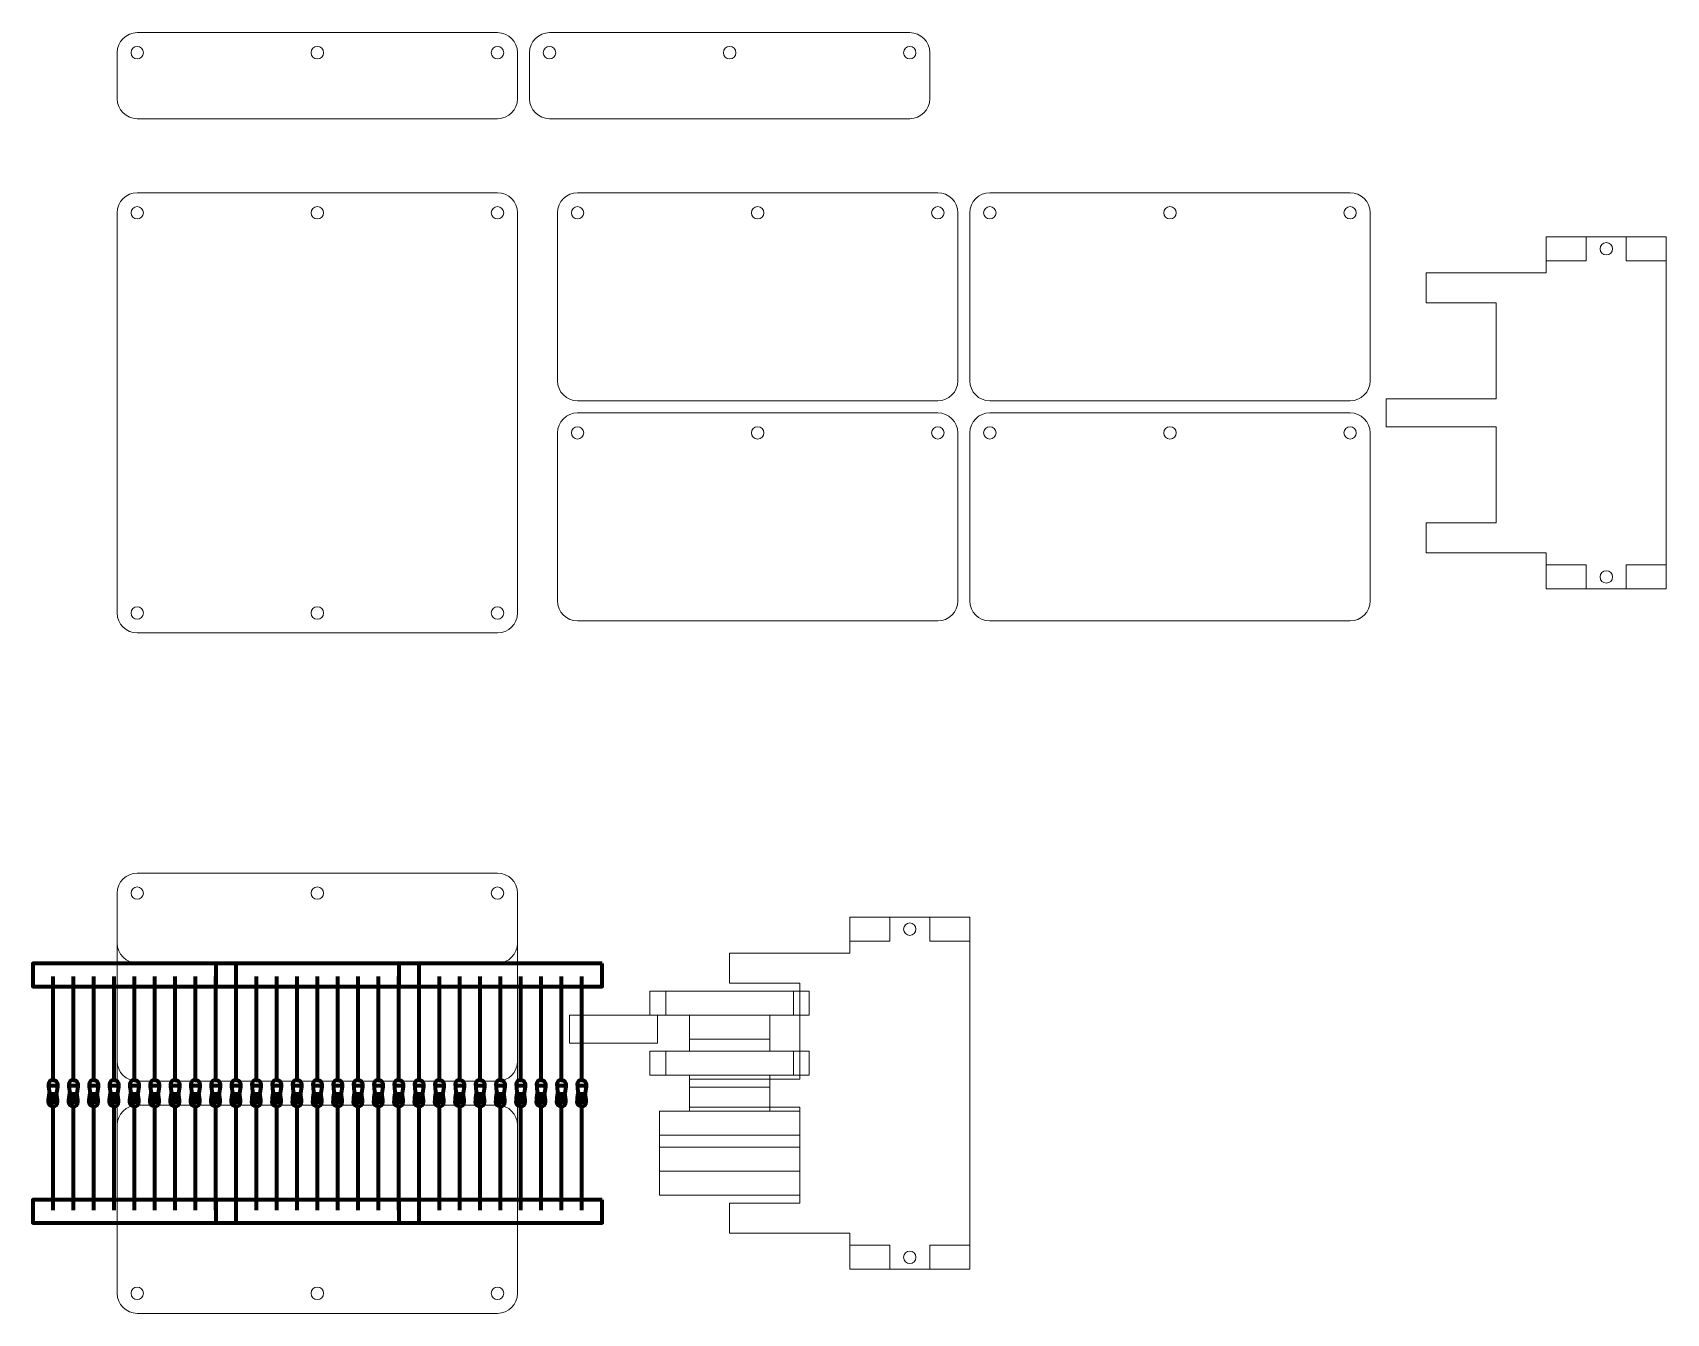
# Model space of a CAD drawing. Header units: centimetres. Extents: x -121 to 177, y -44 to 114.
# Drawn here: x 55.39 to 96.2, y -20.35 to 11.65 of the extents above; entities that cross this region are included whole.
import ezdxf

# ---------------------------------------------------------------- set-up
doc = ezdxf.new("R2010")
doc.units = ezdxf.units.CM
doc.header["$MEASUREMENT"] = 0
doc.layers.add('Layer 1', color=7, linetype='Continuous')

msp = doc.modelspace()

# ---------------------------------------------------------------- linework, layer by layer
at = {"layer": 'Layer 1', "lineweight": 20}
for centre in [(58, 11.15), (62.5, 11.15), (67, 11.15), (68.3, 11.15), (72.8, 11.15), (77.3, 11.15), (58, 7.15), (62.5, 7.15), (67, 7.15), (69, 7.15), (73.5, 7.15), (78, 7.15), (79.3, 7.15), (83.8, 7.15), (88.3, 7.15), (69, 1.65), (73.5, 1.65), (78, 1.65), (79.3, 1.65), (83.8, 1.65), (88.3, 1.65), (58, -2.85), (62.5, -2.85), (67, -2.85), (58, -9.85), (58, -9.85), (62.5, -9.85), (62.5, -9.85), (67, -9.85), (67, -9.85), (58, -19.85), (62.5, -19.85), (67, -19.85)]:
    msp.add_ellipse(centre, major_axis=(0, 0.155), ratio=1, dxfattribs=at)
at = {"layer": 'Layer 1', "lineweight": 18}
for points, knots in [([(57.5, 11.15), (57.5, 11.42609), (57.72391, 11.65), (58, 11.65), (58, 11.65), (58, 11.65), (67, 11.65), (67, 11.65), (67, 11.65), (67.27609, 11.65), (67.5, 11.42609), (67.5, 11.15), (67.5, 11.15), (67.5, 11.15), (67.5, 10), (67.5, 10), (67.5, 10), (67.5, 9.72391), (67.27609, 9.5), (67, 9.5), (67, 9.5), (67, 9.5), (58, 9.5), (58, 9.5), (58, 9.5), (57.72391, 9.5), (57.5, 9.72391), (57.5, 10), (57.5, 10), (57.5, 10), (57.5, 11.15), (57.5, 11.15)], [0, 0, 0, 0, 0.125, 0.125, 0.125, 0.125, 0.25, 0.25, 0.25, 0.25, 0.375, 0.375, 0.375, 0.375, 0.5, 0.5, 0.5, 0.5, 0.625, 0.625, 0.625, 0.625, 0.75, 0.75, 0.75, 0.75, 0.875, 0.875, 0.875, 0.875, 1, 1, 1, 1]), ([(67.8, 11.15), (67.8, 11.42609), (68.02391, 11.65), (68.3, 11.65), (68.3, 11.65), (68.3, 11.65), (77.3, 11.65), (77.3, 11.65), (77.3, 11.65), (77.57609, 11.65), (77.8, 11.42609), (77.8, 11.15), (77.8, 11.15), (77.8, 11.15), (77.8, 10), (77.8, 10), (77.8, 10), (77.8, 9.72391), (77.57609, 9.5), (77.3, 9.5), (77.3, 9.5), (77.3, 9.5), (68.3, 9.5), (68.3, 9.5), (68.3, 9.5), (68.02391, 9.5), (67.8, 9.72391), (67.8, 10), (67.8, 10), (67.8, 10), (67.8, 11.15), (67.8, 11.15)], [0, 0, 0, 0, 0.125, 0.125, 0.125, 0.125, 0.25, 0.25, 0.25, 0.25, 0.375, 0.375, 0.375, 0.375, 0.5, 0.5, 0.5, 0.5, 0.625, 0.625, 0.625, 0.625, 0.75, 0.75, 0.75, 0.75, 0.875, 0.875, 0.875, 0.875, 1, 1, 1, 1]), ([(57.5, 7.15), (57.5, 7.42609), (57.72391, 7.65), (58, 7.65), (58, 7.65), (58, 7.65), (67, 7.65), (67, 7.65), (67, 7.65), (67.27609, 7.65), (67.5, 7.42609), (67.5, 7.15), (67.5, 7.15), (67.5, 7.15), (67.5, -2.85), (67.5, -2.85), (67.5, -2.85), (67.5, -3.12609), (67.27609, -3.35), (67, -3.35), (67, -3.35), (67, -3.35), (58, -3.35), (58, -3.35), (58, -3.35), (57.72391, -3.35), (57.5, -3.12609), (57.5, -2.85), (57.5, -2.85), (57.5, -2.85), (57.5, 7.15), (57.5, 7.15)], [0, 0, 0, 0, 0.125, 0.125, 0.125, 0.125, 0.25, 0.25, 0.25, 0.25, 0.375, 0.375, 0.375, 0.375, 0.5, 0.5, 0.5, 0.5, 0.625, 0.625, 0.625, 0.625, 0.75, 0.75, 0.75, 0.75, 0.875, 0.875, 0.875, 0.875, 1, 1, 1, 1]), ([(68.5, 7.15), (68.5, 7.42609), (68.72391, 7.65), (69, 7.65), (69, 7.65), (69, 7.65), (78, 7.65), (78, 7.65), (78, 7.65), (78.27609, 7.65), (78.5, 7.42609), (78.5, 7.15), (78.5, 7.15), (78.5, 7.15), (78.5, 2.95), (78.5, 2.95), (78.5, 2.95), (78.5, 2.67391), (78.27609, 2.45), (78, 2.45), (78, 2.45), (78, 2.45), (69, 2.45), (69, 2.45), (69, 2.45), (68.72391, 2.45), (68.5, 2.67391), (68.5, 2.95), (68.5, 2.95), (68.5, 2.95), (68.5, 7.15), (68.5, 7.15)], [0, 0, 0, 0, 0.125, 0.125, 0.125, 0.125, 0.25, 0.25, 0.25, 0.25, 0.375, 0.375, 0.375, 0.375, 0.5, 0.5, 0.5, 0.5, 0.625, 0.625, 0.625, 0.625, 0.75, 0.75, 0.75, 0.75, 0.875, 0.875, 0.875, 0.875, 1, 1, 1, 1]), ([(78.8, 7.15), (78.8, 7.42609), (79.02391, 7.65), (79.3, 7.65), (79.3, 7.65), (79.3, 7.65), (88.3, 7.65), (88.3, 7.65), (88.3, 7.65), (88.57609, 7.65), (88.8, 7.42609), (88.8, 7.15), (88.8, 7.15), (88.8, 7.15), (88.8, 2.95), (88.8, 2.95), (88.8, 2.95), (88.8, 2.67391), (88.57609, 2.45), (88.3, 2.45), (88.3, 2.45), (88.3, 2.45), (79.3, 2.45), (79.3, 2.45), (79.3, 2.45), (79.02391, 2.45), (78.8, 2.67391), (78.8, 2.95), (78.8, 2.95), (78.8, 2.95), (78.8, 7.15), (78.8, 7.15)], [0, 0, 0, 0, 0.125, 0.125, 0.125, 0.125, 0.25, 0.25, 0.25, 0.25, 0.375, 0.375, 0.375, 0.375, 0.5, 0.5, 0.5, 0.5, 0.625, 0.625, 0.625, 0.625, 0.75, 0.75, 0.75, 0.75, 0.875, 0.875, 0.875, 0.875, 1, 1, 1, 1]), ([(93.2, 5.65), (93.2, 5.65), (93.2, 6.55), (93.2, 6.55), (93.2, 6.55), (93.2, 6.55), (95.2, 6.55), (95.2, 6.55), (95.2, 6.55), (95.2, 6.55), (96.2, 6.55), (96.2, 6.55), (96.2, 6.55), (96.2, 6.55), (96.2, -2.25), (96.2, -2.25), (96.2, -2.25), (96.2, -2.25), (95.7, -2.25), (95.7, -2.25), (95.7, -2.25), (95.7, -2.25), (93.2, -2.25), (93.2, -2.25), (93.2, -2.25), (93.2, -2.25), (93.2, -1.35), (93.2, -1.35), (93.2, -1.35), (93.2, -1.35), (90.20001, -1.35), (90.20001, -1.35), (90.20001, -1.35), (90.20001, -1.35), (90.2, -0.6), (90.2, -0.6), (90.2, -0.6), (90.2, -0.6), (91.95, -0.6), (91.95, -0.6), (91.95, -0.6), (91.95, -0.6), (91.95, 1.8), (91.95, 1.8), (91.95, 1.8), (91.95, 1.8), (89.2, 1.80001), (89.2, 1.80001), (89.2, 1.80001), (89.2, 1.80001), (89.2, 2.5), (89.2, 2.5), (89.2, 2.5), (89.2, 2.5), (91.95, 2.5), (91.95, 2.5), (91.95, 2.5), (91.95, 2.5), (91.95, 4.9), (91.95, 4.9), (91.95, 4.9), (91.95, 4.9), (90.2, 4.9), (90.2, 4.9), (90.2, 4.9), (90.2, 4.9), (90.2, 5.65), (90.2, 5.65), (90.2, 5.65), (90.2, 5.65), (93.2, 5.65), (93.2, 5.65)], [0, 0, 0, 0, 0.05555556, 0.05555556, 0.05555556, 0.05555556, 0.11111111, 0.11111111, 0.11111111, 0.11111111, 0.16666667, 0.16666667, 0.16666667, 0.16666667, 0.22222222, 0.22222222, 0.22222222, 0.22222222, 0.27777778, 0.27777778, 0.27777778, 0.27777778, 0.33333333, 0.33333333, 0.33333333, 0.33333333, 0.38888889, 0.38888889, 0.38888889, 0.38888889, 0.44444444, 0.44444444, 0.44444444, 0.44444444, 0.5, 0.5, 0.5, 0.5, 0.55555556, 0.55555556, 0.55555556, 0.55555556, 0.61111111, 0.61111111, 0.61111111, 0.61111111, 0.66666667, 0.66666667, 0.66666667, 0.66666667, 0.72222222, 0.72222222, 0.72222222, 0.72222222, 0.77777778, 0.77777778, 0.77777778, 0.77777778, 0.83333333, 0.83333333, 0.83333333, 0.83333333, 0.88888889, 0.88888889, 0.88888889, 0.88888889, 0.94444444, 0.94444444, 0.94444444, 0.94444444, 1, 1, 1, 1]), ([(68.5, 1.65), (68.5, 1.92609), (68.72391, 2.15), (69, 2.15), (69, 2.15), (69, 2.15), (78, 2.15), (78, 2.15), (78, 2.15), (78.27609, 2.15), (78.5, 1.92609), (78.5, 1.65), (78.5, 1.65), (78.5, 1.65), (78.5, -2.55), (78.5, -2.55), (78.5, -2.55), (78.5, -2.82609), (78.27609, -3.05), (78, -3.05), (78, -3.05), (78, -3.05), (69, -3.05), (69, -3.05), (69, -3.05), (68.72391, -3.05), (68.5, -2.82609), (68.5, -2.55), (68.5, -2.55), (68.5, -2.55), (68.5, 1.65), (68.5, 1.65)], [0, 0, 0, 0, 0.125, 0.125, 0.125, 0.125, 0.25, 0.25, 0.25, 0.25, 0.375, 0.375, 0.375, 0.375, 0.5, 0.5, 0.5, 0.5, 0.625, 0.625, 0.625, 0.625, 0.75, 0.75, 0.75, 0.75, 0.875, 0.875, 0.875, 0.875, 1, 1, 1, 1]), ([(78.8, 1.65), (78.8, 1.92609), (79.02391, 2.15), (79.3, 2.15), (79.3, 2.15), (79.3, 2.15), (88.3, 2.15), (88.3, 2.15), (88.3, 2.15), (88.57609, 2.15), (88.8, 1.92609), (88.8, 1.65), (88.8, 1.65), (88.8, 1.65), (88.8, -2.55), (88.8, -2.55), (88.8, -2.55), (88.8, -2.82609), (88.57609, -3.05), (88.3, -3.05), (88.3, -3.05), (88.3, -3.05), (79.3, -3.05), (79.3, -3.05), (79.3, -3.05), (79.02391, -3.05), (78.8, -2.82609), (78.8, -2.55), (78.8, -2.55), (78.8, -2.55), (78.8, 1.65), (78.8, 1.65)], [0, 0, 0, 0, 0.125, 0.125, 0.125, 0.125, 0.25, 0.25, 0.25, 0.25, 0.375, 0.375, 0.375, 0.375, 0.5, 0.5, 0.5, 0.5, 0.625, 0.625, 0.625, 0.625, 0.75, 0.75, 0.75, 0.75, 0.875, 0.875, 0.875, 0.875, 1, 1, 1, 1]), ([(57.5, -9.85), (57.5, -9.57391), (57.72391, -9.35), (58, -9.35), (58, -9.35), (58, -9.35), (67, -9.35), (67, -9.35), (67, -9.35), (67.27609, -9.35), (67.5, -9.57391), (67.5, -9.85), (67.5, -9.85), (67.5, -9.85), (67.5, -19.85), (67.5, -19.85), (67.5, -19.85), (67.5, -20.12609), (67.27609, -20.35), (67, -20.35), (67, -20.35), (67, -20.35), (58, -20.35), (58, -20.35), (58, -20.35), (57.72391, -20.35), (57.5, -20.12609), (57.5, -19.85), (57.5, -19.85), (57.5, -19.85), (57.5, -9.85), (57.5, -9.85)], [0, 0, 0, 0, 0.125, 0.125, 0.125, 0.125, 0.25, 0.25, 0.25, 0.25, 0.375, 0.375, 0.375, 0.375, 0.5, 0.5, 0.5, 0.5, 0.625, 0.625, 0.625, 0.625, 0.75, 0.75, 0.75, 0.75, 0.875, 0.875, 0.875, 0.875, 1, 1, 1, 1]), ([(57.5, -9.85), (57.5, -9.57391), (57.72391, -9.35), (58, -9.35), (58, -9.35), (58, -9.35), (67, -9.35), (67, -9.35), (67, -9.35), (67.27609, -9.35), (67.5, -9.57391), (67.5, -9.85), (67.5, -9.85), (67.5, -9.85), (67.5, -14.05), (67.5, -14.05), (67.5, -14.05), (67.5, -14.32609), (67.27609, -14.55), (67, -14.55), (67, -14.55), (67, -14.55), (58, -14.55), (58, -14.55), (58, -14.55), (57.72391, -14.55), (57.5, -14.32609), (57.5, -14.05), (57.5, -14.05), (57.5, -14.05), (57.5, -9.85), (57.5, -9.85)], [0, 0, 0, 0, 0.125, 0.125, 0.125, 0.125, 0.25, 0.25, 0.25, 0.25, 0.375, 0.375, 0.375, 0.375, 0.5, 0.5, 0.5, 0.5, 0.625, 0.625, 0.625, 0.625, 0.75, 0.75, 0.75, 0.75, 0.875, 0.875, 0.875, 0.875, 1, 1, 1, 1]), ([(57.5, -9.85), (57.5, -9.57391), (57.72391, -9.35), (58, -9.35), (58, -9.35), (58, -9.35), (67, -9.35), (67, -9.35), (67, -9.35), (67.27609, -9.35), (67.5, -9.57391), (67.5, -9.85), (67.5, -9.85), (67.5, -9.85), (67.5, -11.1), (67.5, -11.1), (67.5, -11.1), (67.5, -11.37609), (67.27609, -11.6), (67, -11.6), (67, -11.6), (67, -11.6), (58, -11.6), (58, -11.6), (58, -11.6), (57.72391, -11.6), (57.5, -11.37609), (57.5, -11.1), (57.5, -11.1), (57.5, -11.1), (57.5, -9.85), (57.5, -9.85)], [0, 0, 0, 0, 0.125, 0.125, 0.125, 0.125, 0.25, 0.25, 0.25, 0.25, 0.375, 0.375, 0.375, 0.375, 0.5, 0.5, 0.5, 0.5, 0.625, 0.625, 0.625, 0.625, 0.75, 0.75, 0.75, 0.75, 0.875, 0.875, 0.875, 0.875, 1, 1, 1, 1]), ([(75.8, -11.35), (75.8, -11.35), (75.8, -10.45), (75.8, -10.45), (75.8, -10.45), (75.8, -10.45), (77.8, -10.45), (77.8, -10.45), (77.8, -10.45), (77.8, -10.45), (78.8, -10.45), (78.8, -10.45), (78.8, -10.45), (78.8, -10.45), (78.8, -19.25), (78.8, -19.25), (78.8, -19.25), (78.8, -19.25), (78.3, -19.25), (78.3, -19.25), (78.3, -19.25), (78.3, -19.25), (75.8, -19.25), (75.8, -19.25), (75.8, -19.25), (75.8, -19.25), (75.8, -18.35), (75.8, -18.35), (75.8, -18.35), (75.8, -18.35), (72.80001, -18.35), (72.80001, -18.35), (72.80001, -18.35), (72.80001, -18.35), (72.8, -17.6), (72.8, -17.6), (72.8, -17.6), (72.8, -17.6), (74.55, -17.6), (74.55, -17.6), (74.55, -17.6), (74.55, -17.6), (74.55, -15.2), (74.55, -15.2), (74.55, -15.2), (74.55, -15.2), (71.8, -15.19999), (71.8, -15.19999), (71.8, -15.19999), (71.8, -15.19999), (71.8, -14.5), (71.8, -14.5), (71.8, -14.5), (71.8, -14.5), (74.55, -14.5), (74.55, -14.5), (74.55, -14.5), (74.55, -14.5), (74.55, -12.1), (74.55, -12.1), (74.55, -12.1), (74.55, -12.1), (72.8, -12.1), (72.8, -12.1), (72.8, -12.1), (72.8, -12.1), (72.8, -11.35), (72.8, -11.35), (72.8, -11.35), (72.8, -11.35), (75.8, -11.35), (75.8, -11.35)], [0, 0, 0, 0, 0.05555556, 0.05555556, 0.05555556, 0.05555556, 0.11111111, 0.11111111, 0.11111111, 0.11111111, 0.16666667, 0.16666667, 0.16666667, 0.16666667, 0.22222222, 0.22222222, 0.22222222, 0.22222222, 0.27777778, 0.27777778, 0.27777778, 0.27777778, 0.33333333, 0.33333333, 0.33333333, 0.33333333, 0.38888889, 0.38888889, 0.38888889, 0.38888889, 0.44444444, 0.44444444, 0.44444444, 0.44444444, 0.5, 0.5, 0.5, 0.5, 0.55555556, 0.55555556, 0.55555556, 0.55555556, 0.61111111, 0.61111111, 0.61111111, 0.61111111, 0.66666667, 0.66666667, 0.66666667, 0.66666667, 0.72222222, 0.72222222, 0.72222222, 0.72222222, 0.77777778, 0.77777778, 0.77777778, 0.77777778, 0.83333333, 0.83333333, 0.83333333, 0.83333333, 0.88888889, 0.88888889, 0.88888889, 0.88888889, 0.94444444, 0.94444444, 0.94444444, 0.94444444, 1, 1, 1, 1]), ([(57.5, -15.65), (57.5, -15.37391), (57.72391, -15.15), (58, -15.15), (58, -15.15), (58, -15.15), (67, -15.15), (67, -15.15), (67, -15.15), (67.27609, -15.15), (67.5, -15.37391), (67.5, -15.65), (67.5, -15.65), (67.5, -15.65), (67.5, -19.85), (67.5, -19.85), (67.5, -19.85), (67.5, -20.12609), (67.27609, -20.35), (67, -20.35), (67, -20.35), (67, -20.35), (58, -20.35), (58, -20.35), (58, -20.35), (57.72391, -20.35), (57.5, -20.12609), (57.5, -19.85), (57.5, -19.85), (57.5, -19.85), (57.5, -15.65), (57.5, -15.65)], [0, 0, 0, 0, 0.125, 0.125, 0.125, 0.125, 0.25, 0.25, 0.25, 0.25, 0.375, 0.375, 0.375, 0.375, 0.5, 0.5, 0.5, 0.5, 0.625, 0.625, 0.625, 0.625, 0.75, 0.75, 0.75, 0.75, 0.875, 0.875, 0.875, 0.875, 1, 1, 1, 1])]:
    msp.add_open_spline(points, degree=3, knots=knots, dxfattribs=at)
at = {"layer": 'Layer 1', "lineweight": 9}
for points in [[(93.2, 6.55), (93.2, 6.55), (94.2, 6.55), (94.2, 6.55), (94.2, 6.55), (94.2, 6.55), (94.2, 5.95), (94.2, 5.95), (94.2, 5.95), (94.2, 5.95), (93.2, 5.95), (93.2, 5.95), (93.2, 5.95), (93.2, 5.95), (93.2, 6.55), (93.2, 6.55)], [(95.2, 6.55), (95.2, 6.55), (96.2, 6.55), (96.2, 6.55), (96.2, 6.55), (96.2, 6.55), (96.2, 5.95), (96.2, 5.95), (96.2, 5.95), (96.2, 5.95), (95.2, 5.95), (95.2, 5.95), (95.2, 5.95), (95.2, 5.95), (95.2, 6.55), (95.2, 6.55)], [(94.7, 6.405), (94.78559, 6.405), (94.855, 6.33559), (94.855, 6.25), (94.855, 6.25), (94.855, 6.16441), (94.78559, 6.095), (94.7, 6.095), (94.7, 6.095), (94.61441, 6.095), (94.545, 6.16441), (94.545, 6.25), (94.545, 6.25), (94.545, 6.33559), (94.61441, 6.405), (94.7, 6.405)], [(93.2, -1.65), (93.2, -1.65), (94.2, -1.65), (94.2, -1.65), (94.2, -1.65), (94.2, -1.65), (94.2, -2.25), (94.2, -2.25), (94.2, -2.25), (94.2, -2.25), (93.2, -2.25), (93.2, -2.25), (93.2, -2.25), (93.2, -2.25), (93.2, -1.65), (93.2, -1.65)], [(94.7, -1.795), (94.78559, -1.795), (94.855, -1.86441), (94.855, -1.95), (94.855, -1.95), (94.855, -2.03559), (94.78559, -2.105), (94.7, -2.105), (94.7, -2.105), (94.61441, -2.105), (94.545, -2.03559), (94.545, -1.95), (94.545, -1.95), (94.545, -1.86441), (94.61441, -1.795), (94.7, -1.795)], [(95.2, -1.65), (95.2, -1.65), (96.2, -1.65), (96.2, -1.65), (96.2, -1.65), (96.2, -1.65), (96.2, -2.25), (96.2, -2.25), (96.2, -2.25), (96.2, -2.25), (95.2, -2.25), (95.2, -2.25), (95.2, -2.25), (95.2, -2.25), (95.2, -1.65), (95.2, -1.65)], [(75.8, -10.45), (75.8, -10.45), (76.8, -10.45), (76.8, -10.45), (76.8, -10.45), (76.8, -10.45), (76.8, -11.05), (76.8, -11.05), (76.8, -11.05), (76.8, -11.05), (75.8, -11.05), (75.8, -11.05), (75.8, -11.05), (75.8, -11.05), (75.8, -10.45), (75.8, -10.45)], [(77.3, -10.595), (77.38559, -10.595), (77.455, -10.66441), (77.455, -10.75), (77.455, -10.75), (77.455, -10.83559), (77.38559, -10.905), (77.3, -10.905), (77.3, -10.905), (77.21441, -10.905), (77.145, -10.83559), (77.145, -10.75), (77.145, -10.75), (77.145, -10.66441), (77.21441, -10.595), (77.3, -10.595)], [(77.8, -10.45), (77.8, -10.45), (78.8, -10.45), (78.8, -10.45), (78.8, -10.45), (78.8, -10.45), (78.8, -11.05), (78.8, -11.05), (78.8, -11.05), (78.8, -11.05), (77.8, -11.05), (77.8, -11.05), (77.8, -11.05), (77.8, -11.05), (77.8, -10.45), (77.8, -10.45)], [(75.8, -18.65), (75.8, -18.65), (76.8, -18.65), (76.8, -18.65), (76.8, -18.65), (76.8, -18.65), (76.8, -19.25), (76.8, -19.25), (76.8, -19.25), (76.8, -19.25), (75.8, -19.25), (75.8, -19.25), (75.8, -19.25), (75.8, -19.25), (75.8, -18.65), (75.8, -18.65)], [(77.8, -18.65), (77.8, -18.65), (78.8, -18.65), (78.8, -18.65), (78.8, -18.65), (78.8, -18.65), (78.8, -19.25), (78.8, -19.25), (78.8, -19.25), (78.8, -19.25), (77.8, -19.25), (77.8, -19.25), (77.8, -19.25), (77.8, -19.25), (77.8, -18.65), (77.8, -18.65)], [(77.3, -18.795), (77.38559, -18.795), (77.455, -18.86441), (77.455, -18.95), (77.455, -18.95), (77.455, -19.03559), (77.38559, -19.105), (77.3, -19.105), (77.3, -19.105), (77.21441, -19.105), (77.145, -19.03559), (77.145, -18.95), (77.145, -18.95), (77.145, -18.86441), (77.21441, -18.795), (77.3, -18.795)]]:
    msp.add_open_spline(points, degree=3, knots=[0, 0, 0, 0, 0.25, 0.25, 0.25, 0.25, 0.5, 0.5, 0.5, 0.5, 0.75, 0.75, 0.75, 0.75, 1, 1, 1, 1], dxfattribs=at)
at = {"layer": 'Layer 1', "color": 5, "lineweight": 70}
for points in [[(60.46801, -11.61086), (60.46801, -11.61086), (60.46801, -12.18236), (60.46801, -12.18236), (60.46801, -12.18236), (60.46801, -12.18236), (55.38801, -12.18236), (55.38801, -12.18236), (55.38801, -12.18236), (55.38801, -12.18236), (55.38801, -11.61086), (55.38801, -11.61086), (55.38801, -11.61086), (55.38801, -11.61086), (60.46801, -11.61086), (60.46801, -11.61086)], [(65.04001, -11.61086), (65.04001, -11.61086), (65.04001, -12.18236), (65.04001, -12.18236), (65.04001, -12.18236), (65.04001, -12.18236), (59.96001, -12.18236), (59.96001, -12.18236), (59.96001, -12.18236), (59.96001, -12.18236), (59.96001, -11.61086), (59.96001, -11.61086), (59.96001, -11.61086), (59.96001, -11.61086), (65.04001, -11.61086), (65.04001, -11.61086)], [(69.61201, -11.61086), (69.61201, -11.61086), (69.61201, -12.18236), (69.61201, -12.18236), (69.61201, -12.18236), (69.61201, -12.18236), (64.53201, -12.18236), (64.53201, -12.18236), (64.53201, -12.18236), (64.53201, -12.18236), (64.53201, -11.61086), (64.53201, -11.61086), (64.53201, -11.61086), (64.53201, -11.61086), (69.61201, -11.61086), (69.61201, -11.61086)], [(60.46801, -17.51763), (60.46801, -17.51763), (60.46801, -18.08913), (60.46801, -18.08913), (60.46801, -18.08913), (60.46801, -18.08913), (55.38801, -18.08913), (55.38801, -18.08913), (55.38801, -18.08913), (55.38801, -18.08913), (55.38801, -17.51763), (55.38801, -17.51763), (55.38801, -17.51763), (55.38801, -17.51763), (60.46801, -17.51763), (60.46801, -17.51763)], [(65.04001, -17.51763), (65.04001, -17.51763), (65.04001, -18.08913), (65.04001, -18.08913), (65.04001, -18.08913), (65.04001, -18.08913), (59.96001, -18.08913), (59.96001, -18.08913), (59.96001, -18.08913), (59.96001, -18.08913), (59.96001, -17.51763), (59.96001, -17.51763), (59.96001, -17.51763), (59.96001, -17.51763), (65.04001, -17.51763), (65.04001, -17.51763)], [(69.61201, -17.51763), (69.61201, -17.51763), (69.61201, -18.08913), (69.61201, -18.08913), (69.61201, -18.08913), (69.61201, -18.08913), (64.53201, -18.08913), (64.53201, -18.08913), (64.53201, -18.08913), (64.53201, -18.08913), (64.53201, -17.51763), (64.53201, -17.51763), (64.53201, -17.51763), (64.53201, -17.51763), (69.61201, -17.51763), (69.61201, -17.51763)]]:
    msp.add_open_spline(points, degree=3, knots=[0, 0, 0, 0, 0.25, 0.25, 0.25, 0.25, 0.5, 0.5, 0.5, 0.5, 0.75, 0.75, 0.75, 0.75, 1, 1, 1, 1], dxfattribs=at)
for points in [[(55.89601, -14.52406), (55.89601, -14.52406), (55.89601, -11.92963), (55.89601, -11.92963)], [(56.40401, -14.52406), (56.40401, -14.52406), (56.40401, -11.92963), (56.40401, -11.92963)], [(56.91201, -14.52406), (56.91201, -14.52406), (56.91201, -11.92963), (56.91201, -11.92963)], [(57.42001, -14.52406), (57.42001, -14.52406), (57.42001, -11.92963), (57.42001, -11.92963)], [(57.92801, -14.52406), (57.92801, -14.52406), (57.92801, -11.92963), (57.92801, -11.92963)], [(58.43601, -14.52406), (58.43601, -14.52406), (58.43601, -11.92963), (58.43601, -11.92963)], [(58.94401, -14.52406), (58.94401, -14.52406), (58.94401, -11.92963), (58.94401, -11.92963)], [(59.45201, -14.52406), (59.45201, -14.52406), (59.45201, -11.92963), (59.45201, -11.92963)], [(59.96001, -14.52406), (59.96001, -14.52406), (59.96001, -11.92963), (59.96001, -11.92963)], [(60.46801, -14.52406), (60.46801, -14.52406), (60.46801, -11.92963), (60.46801, -11.92963)], [(60.97601, -14.52406), (60.97601, -14.52406), (60.97601, -11.92963), (60.97601, -11.92963)], [(61.48401, -14.52406), (61.48401, -14.52406), (61.48401, -11.92963), (61.48401, -11.92963)], [(61.99201, -14.52406), (61.99201, -14.52406), (61.99201, -11.92963), (61.99201, -11.92963)], [(62.50001, -14.52406), (62.50001, -14.52406), (62.50001, -11.92963), (62.50001, -11.92963)], [(63.00801, -14.52406), (63.00801, -14.52406), (63.00801, -11.92963), (63.00801, -11.92963)], [(63.51601, -14.52406), (63.51601, -14.52406), (63.51601, -11.92963), (63.51601, -11.92963)], [(64.02401, -14.52406), (64.02401, -14.52406), (64.02401, -11.92963), (64.02401, -11.92963)], [(64.53201, -14.52406), (64.53201, -14.52406), (64.53201, -11.92963), (64.53201, -11.92963)], [(65.04001, -14.52406), (65.04001, -14.52406), (65.04001, -11.92963), (65.04001, -11.92963)], [(65.54801, -14.52406), (65.54801, -14.52406), (65.54801, -11.92963), (65.54801, -11.92963)], [(66.05601, -14.52406), (66.05601, -14.52406), (66.05601, -11.92963), (66.05601, -11.92963)], [(66.56401, -14.52406), (66.56401, -14.52406), (66.56401, -11.92963), (66.56401, -11.92963)], [(67.07201, -14.52406), (67.07201, -14.52406), (67.07201, -11.92963), (67.07201, -11.92963)], [(67.58001, -14.52406), (67.58001, -14.52406), (67.58001, -11.92963), (67.58001, -11.92963)], [(68.08801, -14.52406), (68.08801, -14.52406), (68.08801, -11.92963), (68.08801, -11.92963)], [(68.59601, -14.52406), (68.59601, -14.52406), (68.59601, -11.92963), (68.59601, -11.92963)], [(69.10401, -14.52406), (69.10401, -14.52406), (69.10401, -11.92963), (69.10401, -11.92963)], [(55.8954, -14.52406), (55.71673, -14.52406), (55.80611, -14.70165), (55.80611, -14.85062)], [(56.00725, -14.66693), (56.00725, -14.66693), (55.78478, -14.66693), (55.78478, -14.66693)], [(55.89601, -14.52406), (56.07468, -14.52406), (55.98531, -14.70165), (55.98531, -14.85062)], [(56.4034, -14.52406), (56.22473, -14.52406), (56.31411, -14.70165), (56.31411, -14.85062)], [(56.51525, -14.66693), (56.51525, -14.66693), (56.29278, -14.66693), (56.29278, -14.66693)], [(56.40401, -14.52406), (56.58268, -14.52406), (56.49331, -14.70165), (56.49331, -14.85062)], [(56.9114, -14.52406), (56.73273, -14.52406), (56.82211, -14.70165), (56.82211, -14.85062)], [(57.02325, -14.66693), (57.02325, -14.66693), (56.80078, -14.66693), (56.80078, -14.66693)], [(56.91201, -14.52406), (57.09068, -14.52406), (57.00131, -14.70165), (57.00131, -14.85062)], [(57.4194, -14.52406), (57.24073, -14.52406), (57.33011, -14.70165), (57.33011, -14.85062)], [(57.53125, -14.66693), (57.53125, -14.66693), (57.30878, -14.66693), (57.30878, -14.66693)], [(57.42001, -14.52406), (57.59868, -14.52406), (57.50931, -14.70165), (57.50931, -14.85062)], [(57.9274, -14.52406), (57.74873, -14.52406), (57.83811, -14.70165), (57.83811, -14.85062)], [(58.03925, -14.66693), (58.03925, -14.66693), (57.81678, -14.66693), (57.81678, -14.66693)], [(57.92801, -14.52406), (58.10668, -14.52406), (58.01731, -14.70165), (58.01731, -14.85062)], [(58.4354, -14.52406), (58.25673, -14.52406), (58.34611, -14.70165), (58.34611, -14.85062)], [(58.54725, -14.66693), (58.54725, -14.66693), (58.32478, -14.66693), (58.32478, -14.66693)], [(58.43601, -14.52406), (58.61468, -14.52406), (58.52531, -14.70165), (58.52531, -14.85062)], [(58.9434, -14.52406), (58.76473, -14.52406), (58.85411, -14.70165), (58.85411, -14.85062)], [(59.05525, -14.66693), (59.05525, -14.66693), (58.83278, -14.66693), (58.83278, -14.66693)], [(58.94401, -14.52406), (59.12268, -14.52406), (59.03331, -14.70165), (59.03331, -14.85062)], [(59.4514, -14.52406), (59.27273, -14.52406), (59.36211, -14.70165), (59.36211, -14.85062)], [(59.56325, -14.66693), (59.56325, -14.66693), (59.34078, -14.66693), (59.34078, -14.66693)], [(59.45201, -14.52406), (59.63068, -14.52406), (59.54131, -14.70165), (59.54131, -14.85062)], [(59.9594, -14.52406), (59.78073, -14.52406), (59.87011, -14.70165), (59.87011, -14.85062)], [(60.07125, -14.66693), (60.07125, -14.66693), (59.84878, -14.66693), (59.84878, -14.66693)], [(59.96001, -14.52406), (60.13868, -14.52406), (60.04931, -14.70165), (60.04931, -14.85062)], [(60.4674, -14.52406), (60.28873, -14.52406), (60.37811, -14.70165), (60.37811, -14.85062)], [(60.57925, -14.66693), (60.57925, -14.66693), (60.35678, -14.66693), (60.35678, -14.66693)], [(60.46801, -14.52406), (60.64668, -14.52406), (60.55731, -14.70165), (60.55731, -14.85062)], [(60.9754, -14.52406), (60.79673, -14.52406), (60.88611, -14.70165), (60.88611, -14.85062)], [(61.08725, -14.66693), (61.08725, -14.66693), (60.86478, -14.66693), (60.86478, -14.66693)], [(60.97601, -14.52406), (61.15468, -14.52406), (61.06531, -14.70165), (61.06531, -14.85062)], [(61.4834, -14.52406), (61.30473, -14.52406), (61.39411, -14.70165), (61.39411, -14.85062)], [(61.59525, -14.66693), (61.59525, -14.66693), (61.37278, -14.66693), (61.37278, -14.66693)], [(61.48401, -14.52406), (61.66268, -14.52406), (61.57331, -14.70165), (61.57331, -14.85062)], [(61.9914, -14.52406), (61.81273, -14.52406), (61.90211, -14.70165), (61.90211, -14.85062)], [(62.10325, -14.66693), (62.10325, -14.66693), (61.88078, -14.66693), (61.88078, -14.66693)], [(61.99201, -14.52406), (62.17068, -14.52406), (62.08131, -14.70165), (62.08131, -14.85062)], [(62.4994, -14.52406), (62.32073, -14.52406), (62.41011, -14.70165), (62.41011, -14.85062)], [(62.61125, -14.66693), (62.61125, -14.66693), (62.38878, -14.66693), (62.38878, -14.66693)], [(62.50001, -14.52406), (62.67868, -14.52406), (62.58931, -14.70165), (62.58931, -14.85062)], [(63.0074, -14.52406), (62.82873, -14.52406), (62.91811, -14.70165), (62.91811, -14.85062)], [(63.11925, -14.66693), (63.11925, -14.66693), (62.89678, -14.66693), (62.89678, -14.66693)], [(63.00801, -14.52406), (63.18668, -14.52406), (63.09731, -14.70165), (63.09731, -14.85062)], [(63.5154, -14.52406), (63.33673, -14.52406), (63.42611, -14.70165), (63.42611, -14.85062)], [(63.62725, -14.66693), (63.62725, -14.66693), (63.40478, -14.66693), (63.40478, -14.66693)], [(63.51601, -14.52406), (63.69468, -14.52406), (63.60531, -14.70165), (63.60531, -14.85062)], [(64.0234, -14.52406), (63.84473, -14.52406), (63.93411, -14.70165), (63.93411, -14.85062)], [(64.13525, -14.66693), (64.13525, -14.66693), (63.91278, -14.66693), (63.91278, -14.66693)], [(64.02401, -14.52406), (64.20268, -14.52406), (64.11331, -14.70165), (64.11331, -14.85062)], [(64.5314, -14.52406), (64.35273, -14.52406), (64.44211, -14.70165), (64.44211, -14.85062)], [(64.64325, -14.66693), (64.64325, -14.66693), (64.42078, -14.66693), (64.42078, -14.66693)], [(64.53201, -14.52406), (64.71068, -14.52406), (64.62131, -14.70165), (64.62131, -14.85062)], [(65.0394, -14.52406), (64.86073, -14.52406), (64.95011, -14.70165), (64.95011, -14.85062)], [(65.15125, -14.66693), (65.15125, -14.66693), (64.92878, -14.66693), (64.92878, -14.66693)], [(65.04001, -14.52406), (65.21868, -14.52406), (65.12931, -14.70165), (65.12931, -14.85062)], [(65.5474, -14.52406), (65.36873, -14.52406), (65.45811, -14.70165), (65.45811, -14.85062)], [(65.65925, -14.66693), (65.65925, -14.66693), (65.43678, -14.66693), (65.43678, -14.66693)], [(65.54801, -14.52406), (65.72668, -14.52406), (65.63731, -14.70165), (65.63731, -14.85062)], [(66.0554, -14.52406), (65.87673, -14.52406), (65.96611, -14.70165), (65.96611, -14.85062)], [(66.16725, -14.66693), (66.16725, -14.66693), (65.94478, -14.66693), (65.94478, -14.66693)], [(66.05601, -14.52406), (66.23468, -14.52406), (66.14531, -14.70165), (66.14531, -14.85062)], [(66.5634, -14.52406), (66.38473, -14.52406), (66.47411, -14.70165), (66.47411, -14.85062)], [(66.67525, -14.66693), (66.67525, -14.66693), (66.45278, -14.66693), (66.45278, -14.66693)], [(66.56401, -14.52406), (66.74268, -14.52406), (66.65331, -14.70165), (66.65331, -14.85062)], [(67.0714, -14.52406), (66.89273, -14.52406), (66.98211, -14.70165), (66.98211, -14.85062)], [(67.18325, -14.66693), (67.18325, -14.66693), (66.96078, -14.66693), (66.96078, -14.66693)], [(67.07201, -14.52406), (67.25068, -14.52406), (67.16131, -14.70165), (67.16131, -14.85062)], [(67.5794, -14.52406), (67.40073, -14.52406), (67.49011, -14.70165), (67.49011, -14.85062)], [(67.69125, -14.66693), (67.69125, -14.66693), (67.46878, -14.66693), (67.46878, -14.66693)], [(67.58001, -14.52406), (67.75868, -14.52406), (67.66931, -14.70165), (67.66931, -14.85062)], [(68.0874, -14.52406), (67.90873, -14.52406), (67.99811, -14.70165), (67.99811, -14.85062)], [(68.19925, -14.66693), (68.19925, -14.66693), (67.97678, -14.66693), (67.97678, -14.66693)], [(68.08801, -14.52406), (68.26668, -14.52406), (68.17731, -14.70165), (68.17731, -14.85062)], [(68.5954, -14.52406), (68.41673, -14.52406), (68.50611, -14.70165), (68.50611, -14.85062)], [(68.70725, -14.66693), (68.70725, -14.66693), (68.48478, -14.66693), (68.48478, -14.66693)], [(68.59601, -14.52406), (68.77468, -14.52406), (68.68531, -14.70165), (68.68531, -14.85062)], [(69.1034, -14.52406), (68.92473, -14.52406), (69.01411, -14.70165), (69.01411, -14.85062)], [(69.21525, -14.66693), (69.21525, -14.66693), (68.99278, -14.66693), (68.99278, -14.66693)], [(69.10401, -14.52406), (69.28268, -14.52406), (69.19331, -14.70165), (69.19331, -14.85062)], [(55.8954, -15.17514), (55.71673, -15.17514), (55.80611, -14.99756), (55.80611, -14.84858)], [(56.01031, -15.07514), (56.01031, -15.07514), (55.78172, -15.07514), (55.78172, -15.07514)], [(55.99602, -14.97308), (55.99602, -14.97308), (55.796, -14.97308), (55.796, -14.97308)], [(55.98378, -14.87103), (55.98378, -14.87103), (55.80825, -14.87103), (55.80825, -14.87103)], [(55.89601, -15.17514), (56.07468, -15.17514), (55.98531, -14.99756), (55.98531, -14.84858)], [(56.4034, -15.17514), (56.22473, -15.17514), (56.31411, -14.99756), (56.31411, -14.84858)], [(56.51831, -15.07514), (56.51831, -15.07514), (56.28972, -15.07514), (56.28972, -15.07514)], [(56.50402, -14.97308), (56.50402, -14.97308), (56.304, -14.97308), (56.304, -14.97308)], [(56.49178, -14.87103), (56.49178, -14.87103), (56.31625, -14.87103), (56.31625, -14.87103)], [(56.40401, -15.17514), (56.58268, -15.17514), (56.49331, -14.99756), (56.49331, -14.84858)], [(56.9114, -15.17514), (56.73273, -15.17514), (56.82211, -14.99756), (56.82211, -14.84858)], [(57.02631, -15.07514), (57.02631, -15.07514), (56.79772, -15.07514), (56.79772, -15.07514)], [(57.01202, -14.97308), (57.01202, -14.97308), (56.812, -14.97308), (56.812, -14.97308)], [(56.99978, -14.87103), (56.99978, -14.87103), (56.82425, -14.87103), (56.82425, -14.87103)], [(56.91201, -15.17514), (57.09068, -15.17514), (57.00131, -14.99756), (57.00131, -14.84858)], [(57.4194, -15.17514), (57.24073, -15.17514), (57.33011, -14.99756), (57.33011, -14.84858)], [(57.53431, -15.07514), (57.53431, -15.07514), (57.30572, -15.07514), (57.30572, -15.07514)], [(57.52002, -14.97308), (57.52002, -14.97308), (57.32, -14.97308), (57.32, -14.97308)], [(57.50778, -14.87103), (57.50778, -14.87103), (57.33225, -14.87103), (57.33225, -14.87103)], [(57.42001, -15.17514), (57.59868, -15.17514), (57.50931, -14.99756), (57.50931, -14.84858)], [(57.9274, -15.17514), (57.74873, -15.17514), (57.83811, -14.99756), (57.83811, -14.84858)], [(58.04231, -15.07514), (58.04231, -15.07514), (57.81372, -15.07514), (57.81372, -15.07514)], [(58.02802, -14.97308), (58.02802, -14.97308), (57.828, -14.97308), (57.828, -14.97308)], [(58.01578, -14.87103), (58.01578, -14.87103), (57.84025, -14.87103), (57.84025, -14.87103)], [(57.92801, -15.17514), (58.10668, -15.17514), (58.01731, -14.99756), (58.01731, -14.84858)], [(58.4354, -15.17514), (58.25673, -15.17514), (58.34611, -14.99756), (58.34611, -14.84858)], [(58.55031, -15.07514), (58.55031, -15.07514), (58.32172, -15.07514), (58.32172, -15.07514)], [(58.53602, -14.97308), (58.53602, -14.97308), (58.336, -14.97308), (58.336, -14.97308)], [(58.52378, -14.87103), (58.52378, -14.87103), (58.34825, -14.87103), (58.34825, -14.87103)], [(58.43601, -15.17514), (58.61468, -15.17514), (58.52531, -14.99756), (58.52531, -14.84858)], [(58.9434, -15.17514), (58.76473, -15.17514), (58.85411, -14.99756), (58.85411, -14.84858)], [(59.05831, -15.07514), (59.05831, -15.07514), (58.82972, -15.07514), (58.82972, -15.07514)], [(59.04402, -14.97308), (59.04402, -14.97308), (58.844, -14.97308), (58.844, -14.97308)], [(59.03178, -14.87103), (59.03178, -14.87103), (58.85625, -14.87103), (58.85625, -14.87103)], [(58.94401, -15.17514), (59.12268, -15.17514), (59.03331, -14.99756), (59.03331, -14.84858)], [(59.4514, -15.17514), (59.27273, -15.17514), (59.36211, -14.99756), (59.36211, -14.84858)], [(59.56631, -15.07514), (59.56631, -15.07514), (59.33772, -15.07514), (59.33772, -15.07514)], [(59.55202, -14.97308), (59.55202, -14.97308), (59.352, -14.97308), (59.352, -14.97308)], [(59.53978, -14.87103), (59.53978, -14.87103), (59.36425, -14.87103), (59.36425, -14.87103)], [(59.45201, -15.17514), (59.63068, -15.17514), (59.54131, -14.99756), (59.54131, -14.84858)], [(59.9594, -15.17514), (59.78073, -15.17514), (59.87011, -14.99756), (59.87011, -14.84858)], [(60.07431, -15.07514), (60.07431, -15.07514), (59.84572, -15.07514), (59.84572, -15.07514)], [(60.06002, -14.97308), (60.06002, -14.97308), (59.86, -14.97308), (59.86, -14.97308)], [(60.04778, -14.87103), (60.04778, -14.87103), (59.87225, -14.87103), (59.87225, -14.87103)], [(59.96001, -15.17514), (60.13868, -15.17514), (60.04931, -14.99756), (60.04931, -14.84858)], [(60.4674, -15.17514), (60.28873, -15.17514), (60.37811, -14.99756), (60.37811, -14.84858)], [(60.58231, -15.07514), (60.58231, -15.07514), (60.35372, -15.07514), (60.35372, -15.07514)], [(60.56802, -14.97308), (60.56802, -14.97308), (60.368, -14.97308), (60.368, -14.97308)], [(60.55578, -14.87103), (60.55578, -14.87103), (60.38025, -14.87103), (60.38025, -14.87103)], [(60.46801, -15.17514), (60.64668, -15.17514), (60.55731, -14.99756), (60.55731, -14.84858)], [(60.9754, -15.17514), (60.79673, -15.17514), (60.88611, -14.99756), (60.88611, -14.84858)], [(61.09031, -15.07514), (61.09031, -15.07514), (60.86172, -15.07514), (60.86172, -15.07514)], [(61.07602, -14.97308), (61.07602, -14.97308), (60.876, -14.97308), (60.876, -14.97308)], [(61.06378, -14.87103), (61.06378, -14.87103), (60.88825, -14.87103), (60.88825, -14.87103)], [(60.97601, -15.17514), (61.15468, -15.17514), (61.06531, -14.99756), (61.06531, -14.84858)], [(61.4834, -15.17514), (61.30473, -15.17514), (61.39411, -14.99756), (61.39411, -14.84858)], [(61.59831, -15.07514), (61.59831, -15.07514), (61.36972, -15.07514), (61.36972, -15.07514)], [(61.58402, -14.97308), (61.58402, -14.97308), (61.384, -14.97308), (61.384, -14.97308)], [(61.57178, -14.87103), (61.57178, -14.87103), (61.39625, -14.87103), (61.39625, -14.87103)], [(61.48401, -15.17514), (61.66268, -15.17514), (61.57331, -14.99756), (61.57331, -14.84858)], [(61.9914, -15.17514), (61.81273, -15.17514), (61.90211, -14.99756), (61.90211, -14.84858)], [(62.10631, -15.07514), (62.10631, -15.07514), (61.87772, -15.07514), (61.87772, -15.07514)], [(62.09202, -14.97308), (62.09202, -14.97308), (61.892, -14.97308), (61.892, -14.97308)], [(62.07978, -14.87103), (62.07978, -14.87103), (61.90425, -14.87103), (61.90425, -14.87103)], [(61.99201, -15.17514), (62.17068, -15.17514), (62.08131, -14.99756), (62.08131, -14.84858)], [(62.4994, -15.17514), (62.32073, -15.17514), (62.41011, -14.99756), (62.41011, -14.84858)], [(62.61431, -15.07514), (62.61431, -15.07514), (62.38572, -15.07514), (62.38572, -15.07514)], [(62.60002, -14.97308), (62.60002, -14.97308), (62.4, -14.97308), (62.4, -14.97308)], [(62.58778, -14.87103), (62.58778, -14.87103), (62.41225, -14.87103), (62.41225, -14.87103)], [(62.50001, -15.17514), (62.67868, -15.17514), (62.58931, -14.99756), (62.58931, -14.84858)], [(63.0074, -15.17514), (62.82873, -15.17514), (62.91811, -14.99756), (62.91811, -14.84858)], [(63.12231, -15.07514), (63.12231, -15.07514), (62.89372, -15.07514), (62.89372, -15.07514)], [(63.10802, -14.97308), (63.10802, -14.97308), (62.908, -14.97308), (62.908, -14.97308)], [(63.09578, -14.87103), (63.09578, -14.87103), (62.92025, -14.87103), (62.92025, -14.87103)], [(63.00801, -15.17514), (63.18668, -15.17514), (63.09731, -14.99756), (63.09731, -14.84858)], [(63.5154, -15.17514), (63.33673, -15.17514), (63.42611, -14.99756), (63.42611, -14.84858)], [(63.63031, -15.07514), (63.63031, -15.07514), (63.40172, -15.07514), (63.40172, -15.07514)], [(63.61602, -14.97308), (63.61602, -14.97308), (63.416, -14.97308), (63.416, -14.97308)], [(63.60378, -14.87103), (63.60378, -14.87103), (63.42825, -14.87103), (63.42825, -14.87103)], [(63.51601, -15.17514), (63.69468, -15.17514), (63.60531, -14.99756), (63.60531, -14.84858)], [(64.0234, -15.17514), (63.84473, -15.17514), (63.93411, -14.99756), (63.93411, -14.84858)], [(64.13831, -15.07514), (64.13831, -15.07514), (63.90972, -15.07514), (63.90972, -15.07514)], [(64.12402, -14.97308), (64.12402, -14.97308), (63.924, -14.97308), (63.924, -14.97308)], [(64.11178, -14.87103), (64.11178, -14.87103), (63.93625, -14.87103), (63.93625, -14.87103)], [(64.02401, -15.17514), (64.20268, -15.17514), (64.11331, -14.99756), (64.11331, -14.84858)], [(64.5314, -15.17514), (64.35273, -15.17514), (64.44211, -14.99756), (64.44211, -14.84858)], [(64.64631, -15.07514), (64.64631, -15.07514), (64.41772, -15.07514), (64.41772, -15.07514)], [(64.63202, -14.97308), (64.63202, -14.97308), (64.432, -14.97308), (64.432, -14.97308)], [(64.61978, -14.87103), (64.61978, -14.87103), (64.44425, -14.87103), (64.44425, -14.87103)], [(64.53201, -15.17514), (64.71068, -15.17514), (64.62131, -14.99756), (64.62131, -14.84858)], [(65.0394, -15.17514), (64.86073, -15.17514), (64.95011, -14.99756), (64.95011, -14.84858)], [(65.15431, -15.07514), (65.15431, -15.07514), (64.92572, -15.07514), (64.92572, -15.07514)], [(65.14002, -14.97308), (65.14002, -14.97308), (64.94, -14.97308), (64.94, -14.97308)], [(65.12778, -14.87103), (65.12778, -14.87103), (64.95225, -14.87103), (64.95225, -14.87103)], [(65.04001, -15.17514), (65.21868, -15.17514), (65.12931, -14.99756), (65.12931, -14.84858)], [(65.5474, -15.17514), (65.36873, -15.17514), (65.45811, -14.99756), (65.45811, -14.84858)], [(65.66231, -15.07514), (65.66231, -15.07514), (65.43372, -15.07514), (65.43372, -15.07514)], [(65.64802, -14.97308), (65.64802, -14.97308), (65.448, -14.97308), (65.448, -14.97308)], [(65.63578, -14.87103), (65.63578, -14.87103), (65.46025, -14.87103), (65.46025, -14.87103)], [(65.54801, -15.17514), (65.72668, -15.17514), (65.63731, -14.99756), (65.63731, -14.84858)], [(66.0554, -15.17514), (65.87673, -15.17514), (65.96611, -14.99756), (65.96611, -14.84858)], [(66.17031, -15.07514), (66.17031, -15.07514), (65.94172, -15.07514), (65.94172, -15.07514)], [(66.15602, -14.97308), (66.15602, -14.97308), (65.956, -14.97308), (65.956, -14.97308)], [(66.14378, -14.87103), (66.14378, -14.87103), (65.96825, -14.87103), (65.96825, -14.87103)], [(66.05601, -15.17514), (66.23468, -15.17514), (66.14531, -14.99756), (66.14531, -14.84858)], [(66.5634, -15.17514), (66.38473, -15.17514), (66.47411, -14.99756), (66.47411, -14.84858)], [(66.67831, -15.07514), (66.67831, -15.07514), (66.44972, -15.07514), (66.44972, -15.07514)], [(66.66402, -14.97308), (66.66402, -14.97308), (66.464, -14.97308), (66.464, -14.97308)], [(66.65178, -14.87103), (66.65178, -14.87103), (66.47625, -14.87103), (66.47625, -14.87103)], [(66.56401, -15.17514), (66.74268, -15.17514), (66.65331, -14.99756), (66.65331, -14.84858)], [(67.0714, -15.17514), (66.89273, -15.17514), (66.98211, -14.99756), (66.98211, -14.84858)], [(67.18631, -15.07514), (67.18631, -15.07514), (66.95772, -15.07514), (66.95772, -15.07514)], [(67.17202, -14.97308), (67.17202, -14.97308), (66.972, -14.97308), (66.972, -14.97308)], [(67.15978, -14.87103), (67.15978, -14.87103), (66.98425, -14.87103), (66.98425, -14.87103)], [(67.07201, -15.17514), (67.25068, -15.17514), (67.16131, -14.99756), (67.16131, -14.84858)], [(67.5794, -15.17514), (67.40073, -15.17514), (67.49011, -14.99756), (67.49011, -14.84858)], [(67.69431, -15.07514), (67.69431, -15.07514), (67.46572, -15.07514), (67.46572, -15.07514)], [(67.68002, -14.97308), (67.68002, -14.97308), (67.48, -14.97308), (67.48, -14.97308)], [(67.66778, -14.87103), (67.66778, -14.87103), (67.49225, -14.87103), (67.49225, -14.87103)], [(67.58001, -15.17514), (67.75868, -15.17514), (67.66931, -14.99756), (67.66931, -14.84858)], [(68.0874, -15.17514), (67.90873, -15.17514), (67.99811, -14.99756), (67.99811, -14.84858)], [(68.20231, -15.07514), (68.20231, -15.07514), (67.97372, -15.07514), (67.97372, -15.07514)], [(68.18802, -14.97308), (68.18802, -14.97308), (67.988, -14.97308), (67.988, -14.97308)], [(68.17578, -14.87103), (68.17578, -14.87103), (68.00025, -14.87103), (68.00025, -14.87103)], [(68.08801, -15.17514), (68.26668, -15.17514), (68.17731, -14.99756), (68.17731, -14.84858)], [(68.5954, -15.17514), (68.41673, -15.17514), (68.50611, -14.99756), (68.50611, -14.84858)], [(68.71031, -15.07514), (68.71031, -15.07514), (68.48172, -15.07514), (68.48172, -15.07514)], [(68.69602, -14.97308), (68.69602, -14.97308), (68.496, -14.97308), (68.496, -14.97308)], [(68.68378, -14.87103), (68.68378, -14.87103), (68.50825, -14.87103), (68.50825, -14.87103)], [(68.59601, -15.17514), (68.77468, -15.17514), (68.68531, -14.99756), (68.68531, -14.84858)], [(69.1034, -15.17514), (68.92473, -15.17514), (69.01411, -14.99756), (69.01411, -14.84858)], [(69.21831, -15.07514), (69.21831, -15.07514), (68.98972, -15.07514), (68.98972, -15.07514)], [(69.20402, -14.97308), (69.20402, -14.97308), (69.004, -14.97308), (69.004, -14.97308)], [(69.19178, -14.87103), (69.19178, -14.87103), (69.01625, -14.87103), (69.01625, -14.87103)], [(69.10401, -15.17514), (69.28268, -15.17514), (69.19331, -14.99756), (69.19331, -14.84858)], [(55.89601, -17.77163), (55.89601, -17.77163), (55.89601, -15.17515), (55.89601, -15.17515)], [(56.40401, -17.77163), (56.40401, -17.77163), (56.40401, -15.17515), (56.40401, -15.17515)], [(56.91201, -17.77163), (56.91201, -17.77163), (56.91201, -15.17515), (56.91201, -15.17515)], [(57.42001, -17.77163), (57.42001, -17.77163), (57.42001, -15.17515), (57.42001, -15.17515)], [(57.92801, -17.77163), (57.92801, -17.77163), (57.92801, -15.17515), (57.92801, -15.17515)], [(58.43601, -17.77163), (58.43601, -17.77163), (58.43601, -15.17515), (58.43601, -15.17515)], [(58.94401, -17.77163), (58.94401, -17.77163), (58.94401, -15.17515), (58.94401, -15.17515)], [(59.45201, -17.77163), (59.45201, -17.77163), (59.45201, -15.17515), (59.45201, -15.17515)], [(59.96001, -17.77163), (59.96001, -17.77163), (59.96001, -15.17515), (59.96001, -15.17515)], [(60.46801, -17.77163), (60.46801, -17.77163), (60.46801, -15.17515), (60.46801, -15.17515)], [(60.97601, -17.77163), (60.97601, -17.77163), (60.97601, -15.17515), (60.97601, -15.17515)], [(61.48401, -17.77163), (61.48401, -17.77163), (61.48401, -15.17515), (61.48401, -15.17515)], [(61.99201, -17.77163), (61.99201, -17.77163), (61.99201, -15.17515), (61.99201, -15.17515)], [(62.50001, -17.77163), (62.50001, -17.77163), (62.50001, -15.17515), (62.50001, -15.17515)], [(63.00801, -17.77163), (63.00801, -17.77163), (63.00801, -15.17515), (63.00801, -15.17515)], [(63.51601, -17.77163), (63.51601, -17.77163), (63.51601, -15.17515), (63.51601, -15.17515)], [(64.02401, -17.77163), (64.02401, -17.77163), (64.02401, -15.17515), (64.02401, -15.17515)], [(64.53201, -17.77163), (64.53201, -17.77163), (64.53201, -15.17515), (64.53201, -15.17515)], [(65.04001, -17.77163), (65.04001, -17.77163), (65.04001, -15.17515), (65.04001, -15.17515)], [(65.54801, -17.77163), (65.54801, -17.77163), (65.54801, -15.17515), (65.54801, -15.17515)], [(66.05601, -17.77163), (66.05601, -17.77163), (66.05601, -15.17515), (66.05601, -15.17515)], [(66.56401, -17.77163), (66.56401, -17.77163), (66.56401, -15.17515), (66.56401, -15.17515)], [(67.07201, -17.77163), (67.07201, -17.77163), (67.07201, -15.17515), (67.07201, -15.17515)], [(67.58001, -17.77163), (67.58001, -17.77163), (67.58001, -15.17515), (67.58001, -15.17515)], [(68.08801, -17.77163), (68.08801, -17.77163), (68.08801, -15.17515), (68.08801, -15.17515)], [(68.59601, -17.77163), (68.59601, -17.77163), (68.59601, -15.17515), (68.59601, -15.17515)], [(69.10401, -17.77163), (69.10401, -17.77163), (69.10401, -15.17515), (69.10401, -15.17515)]]:
    msp.add_open_spline(points, degree=3, dxfattribs=at)
at = {"layer": 'Layer 1', "color": 140, "lineweight": 20}
for points in [[(74.79, -12.9), (74.79, -12.9), (74.79, -12.3), (74.79, -12.3), (74.79, -12.3), (74.79, -12.3), (70.81, -12.3), (70.81, -12.3), (70.81, -12.3), (70.81, -12.3), (70.81, -12.9), (70.81, -12.9), (70.81, -12.9), (70.81, -12.9), (74.79, -12.9), (74.79, -12.9)], [(74.79, -14.4), (74.79, -14.4), (74.79, -13.8), (74.79, -13.8), (74.79, -13.8), (74.79, -13.8), (70.81, -13.8), (70.81, -13.8), (70.81, -13.8), (70.81, -13.8), (70.81, -14.4), (70.81, -14.4), (70.81, -14.4), (70.81, -14.4), (74.79, -14.4), (74.79, -14.4)], [(73.8, -13.8), (73.8, -13.8), (73.8, -13.5), (73.8, -13.5), (73.8, -13.5), (73.8, -13.5), (71.8, -13.5), (71.8, -13.5), (71.8, -13.5), (71.8, -13.5), (71.8, -13.8), (71.8, -13.8), (71.8, -13.8), (71.8, -13.8), (73.8, -13.8), (73.8, -13.8)], [(73.8, -14.4), (73.8, -14.4), (73.8, -14.7), (73.8, -14.7), (73.8, -14.7), (73.8, -14.7), (71.8, -14.7), (71.8, -14.7), (71.8, -14.7), (71.8, -14.7), (71.8, -14.4), (71.8, -14.4), (71.8, -14.4), (71.8, -14.4), (73.8, -14.4), (73.8, -14.4)], [(73.8, -14.7), (73.8, -14.7), (73.8, -15.3), (73.8, -15.3), (73.8, -15.3), (73.8, -15.3), (71.8, -15.3), (71.8, -15.3), (71.8, -15.3), (71.8, -15.3), (71.8, -14.7), (71.8, -14.7), (71.8, -14.7), (71.8, -14.7), (73.8, -14.7), (73.8, -14.7)], [(74.55, -15.3), (74.55, -15.3), (74.55, -15.9), (74.55, -15.9), (74.55, -15.9), (74.55, -15.9), (71.05, -15.9), (71.05, -15.9), (71.05, -15.9), (71.05, -15.9), (71.05, -15.3), (71.05, -15.3), (71.05, -15.3), (71.05, -15.3), (74.55, -15.3), (74.55, -15.3)], [(74.55, -15.9), (74.55, -15.9), (74.55, -16.2), (74.55, -16.2), (74.55, -16.2), (74.55, -16.2), (71.05, -16.2), (71.05, -16.2), (71.05, -16.2), (71.05, -16.2), (71.05, -15.9), (71.05, -15.9), (71.05, -15.9), (71.05, -15.9), (74.55, -15.9), (74.55, -15.9)], [(74.55, -16.2), (74.55, -16.2), (74.55, -16.8), (74.55, -16.8), (74.55, -16.8), (74.55, -16.8), (71.05, -16.8), (71.05, -16.8), (71.05, -16.8), (71.05, -16.8), (71.05, -16.2), (71.05, -16.2), (71.05, -16.2), (71.05, -16.2), (74.55, -16.2), (74.55, -16.2)], [(74.55, -16.8), (74.55, -16.8), (74.55, -17.4), (74.55, -17.4), (74.55, -17.4), (74.55, -17.4), (71.05, -17.4), (71.05, -17.4), (71.05, -17.4), (71.05, -17.4), (71.05, -16.8), (71.05, -16.8), (71.05, -16.8), (71.05, -16.8), (74.55, -16.8), (74.55, -16.8)]]:
    msp.add_open_spline(points, degree=3, knots=[0, 0, 0, 0, 0.25, 0.25, 0.25, 0.25, 0.5, 0.5, 0.5, 0.5, 0.75, 0.75, 0.75, 0.75, 1, 1, 1, 1], dxfattribs=at)
at = {"layer": 'Layer 1', "color": 1, "lineweight": 20}
for points in [[(74.39235, -12.9), (74.39235, -12.9), (74.39235, -12.3), (74.39235, -12.3), (74.39235, -12.3), (74.39235, -12.3), (71.20765, -12.3), (71.20765, -12.3), (71.20765, -12.3), (71.20765, -12.3), (71.20765, -12.9), (71.20765, -12.9), (71.20765, -12.9), (71.20765, -12.9), (74.39235, -12.9), (74.39235, -12.9)], [(73.8, -13.5), (73.8, -13.5), (73.8, -12.9), (73.8, -12.9), (73.8, -12.9), (73.8, -12.9), (71.8, -12.9), (71.8, -12.9), (71.8, -12.9), (71.8, -12.9), (71.8, -13.5), (71.8, -13.5), (71.8, -13.5), (71.8, -13.5), (73.8, -13.5), (73.8, -13.5)], [(74.39235, -14.4), (74.39235, -14.4), (74.39235, -13.8), (74.39235, -13.8), (74.39235, -13.8), (74.39235, -13.8), (71.20765, -13.8), (71.20765, -13.8), (71.20765, -13.8), (71.20765, -13.8), (71.20765, -14.4), (71.20765, -14.4), (71.20765, -14.4), (71.20765, -14.4), (74.39235, -14.4), (74.39235, -14.4)]]:
    msp.add_open_spline(points, degree=3, knots=[0, 0, 0, 0, 0.25, 0.25, 0.25, 0.25, 0.5, 0.5, 0.5, 0.5, 0.75, 0.75, 0.75, 0.75, 1, 1, 1, 1], dxfattribs=at)
at = {"layer": 'Layer 1', "color": 3, "lineweight": 20}
msp.add_open_spline([(68.8, -13.6), (68.8, -13.6), (68.8, -12.9), (68.8, -12.9), (68.8, -12.9), (68.8, -12.9), (71, -12.9), (71, -12.9), (71, -12.9), (71, -12.9), (71, -13.6), (71, -13.6), (71, -13.6), (71, -13.6), (68.8, -13.6), (68.8, -13.6)], degree=3, knots=[0, 0, 0, 0, 0.25, 0.25, 0.25, 0.25, 0.5, 0.5, 0.5, 0.5, 0.75, 0.75, 0.75, 0.75, 1, 1, 1, 1], dxfattribs=at)

doc.saveas('drawing.dxf')
